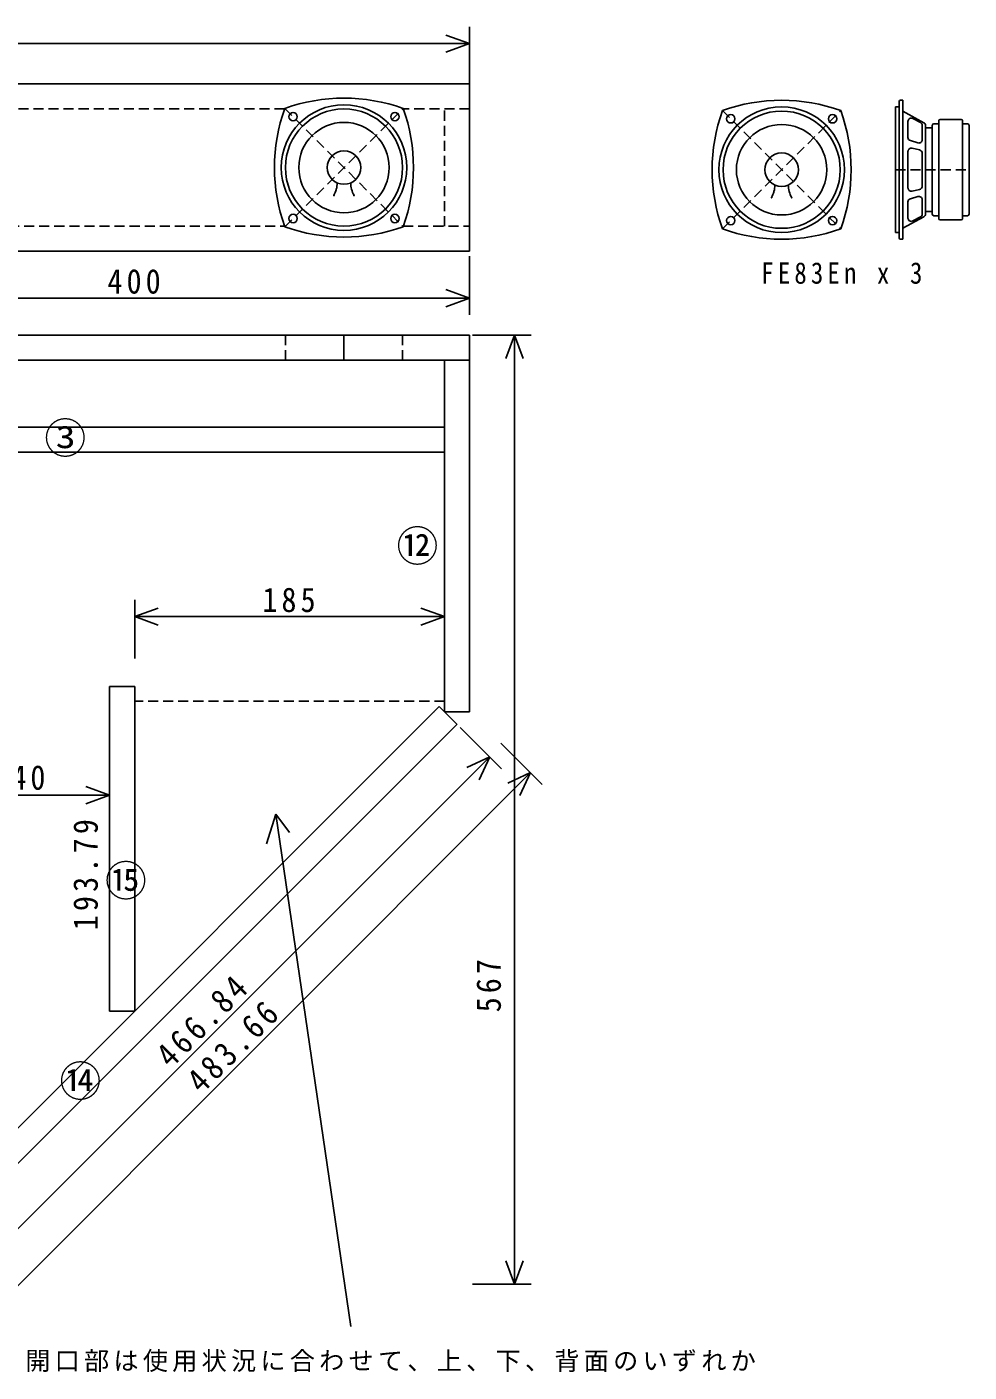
# Model space of a CAD drawing. Units: millimetres, scale not verified. Extents: x -659 to 492, y -362 to 477.
# Drawn here: x -71 to 492, y -333 to 470 of the extents above; entities that cross this region are included whole.
import ezdxf
from ezdxf.enums import TextEntityAlignment as Align

# ---------------------------------------------------------------- set-up
doc = ezdxf.new("R2010")
doc.units = ezdxf.units.MM
doc.header["$LTSCALE"] = 5
doc.linetypes.add('DASHED1', pattern=[1.8, 1.2, -0.6])
doc.layers.add('0-0', color=7, linetype='Continuous')
doc.styles.add('ＭＳ ゴシック', font='')
doc.styles.get('ＭＳ ゴシック').set_extended_font_data('MS Gothic')

msp = doc.modelspace()

# ---------------------------------------------------------------- linework, layer by layer
at = {"layer": '0-0', "color": 4}
for p, q in [((193.264, 470.233), (193.264, 435.233)), ((193.264, 460.233), (-606.736, 460.233)), ((193.264, 460.233), (179.169, 465.363)), ((193.264, 460.233), (179.169, 455.103)), ((193.264, 298.225), (193.264, 333.225)), ((193.264, 308.225), (179.169, 313.356)), ((-206.736, 308.225), (193.264, 308.225)), ((193.264, 308.225), (179.169, 303.095)), ((230.064, 286.205), (195.064, 286.205)), ((220.064, 286.205), (214.933, 272.109)), ((220.064, -280.794), (220.064, 286.205)), ((220.064, 286.205), (225.194, 272.109)), ((-6.736, 128.005), (-6.736, 93.005)), ((-6.736, 118.005), (7.36, 123.135)), ((178.264, 118.005), (164.169, 123.135)), ((178.264, 128.005), (178.264, 93.005)), ((178.264, 118.005), (-6.736, 118.005)), ((-6.736, 118.005), (7.36, 112.875)), ((178.264, 118.005), (164.169, 112.875)), ((212.353, 27.116), (187.604, 51.865)), ((236.708, 17.76), (211.96, 42.509)), ((-124.824, -295.918), (205.282, 34.187)), ((205.282, 34.187), (191.687, 27.848)), ((205.282, 34.187), (198.942, 20.593)), ((-112.361, -317.167), (229.637, 24.832)), ((229.637, 24.832), (216.043, 18.492)), ((229.637, 24.832), (223.298, 11.237)), ((-21.736, 11.399), (-35.831, 16.529)), ((-21.736, 21.399), (-21.736, -13.601)), ((-21.736, 11.399), (-161.736, 11.399)), ((-21.736, 11.399), (-35.831, 6.269)), ((220.064, -280.794), (214.933, -266.699)), ((220.064, -280.794), (225.194, -266.699)), ((230.064, -280.794), (195.064, -280.794))]:
    msp.add_line(p, q, dxfattribs=at)
at = {"layer": '0-0'}
for p, q in [((193.264, 436.205), (-606.736, 436.205)), ((193.264, 336.205), (193.264, 436.205)), ((450.567, 426.431), (452.117, 426.431)), ((452.117, 426.431), (452.117, 343.431)), ((447.617, 422.431), (447.617, 347.431)), ((447.617, 422.431), (449.867, 422.431)), ((449.867, 344.131), (449.867, 425.731)), ((464.588, 413.003), (452.117, 419.931)), ((455.117, 413.772), (455.117, 403.957)), ((458.062, 415.535), (462.562, 413.121)), ((463.617, 411.359), (463.617, 402.869)), ((465.617, 358.608), (465.617, 411.254)), ((465.617, 409.931), (469.617, 409.931)), ((469.617, 358.431), (469.617, 411.431)), ((470.617, 412.431), (473.617, 412.431)), ((473.617, 414.231), (473.617, 355.631)), ((474.317, 414.931), (486.917, 414.931)), ((487.617, 414.231), (487.617, 355.631)), ((490.617, 412.431), (487.617, 412.431)), ((491.617, 411.431), (491.617, 358.431)), ((461.048, 400.952), (456.549, 402.285)), ((455.117, 374.091), (455.117, 395.771)), ((462.051, 396.724), (457.55, 397.724)), ((463.617, 394.771), (463.617, 375.091)), ((462.051, 373.139), (457.55, 372.139)), ((455.117, 356.09), (455.117, 365.66)), ((456.549, 367.578), (461.048, 368.911)), ((463.617, 366.993), (463.617, 358.504)), ((464.588, 356.86), (452.117, 349.931)), ((458.062, 354.327), (462.562, 356.741)), ((465.617, 359.931), (469.617, 359.931)), ((470.617, 357.431), (473.617, 357.431)), ((486.917, 354.931), (474.317, 354.931)), ((490.617, 357.431), (487.617, 357.431)), ((447.617, 347.431), (449.867, 347.431)), ((450.567, 343.431), (452.117, 343.431)), ((-606.736, 336.205), (193.264, 336.205)), ((193.264, 286.205), (-606.736, 286.205)), ((118.264, 286.205), (118.264, 271.205)), ((193.264, 286.205), (193.264, 61.205)), ((193.264, 271.205), (-606.736, 271.205)), ((178.264, 271.205), (178.264, 67.418)), ((178.264, 231.205), (-176.736, 231.205)), ((178.264, 216.205), (-176.736, 216.205)), ((-6.736, 76.205), (-21.736, 76.205)), ((-6.736, -117.582), (-6.736, 76.205)), ((175.158, 64.311), (-154.948, -265.794)), ((178.264, 61.205), (175.158, 64.311)), ((178.264, 67.418), (178.264, 61.205)), ((172.051, 61.205), (171.971, 61.124)), ((178.264, 61.205), (185.687, 53.782)), ((193.264, 61.205), (178.264, 61.205)), ((185.764, 53.705), (-144.341, -276.401)), ((77.526, 0), (72.085, -17.681)), ((77.526, 0), (122.409, -306.023)), ((77.526, 0), (85.687, -10.881)), ((-21.736, -102.877), (-21.736, -102.24))]:
    msp.add_line(p, q, dxfattribs=at)
at = {"layer": '0-0', "linetype": 'DASHED1'}
for p, q in [((82.909, 421.56), (153.62, 350.849)), ((82.909, 350.849), (153.62, 421.56)), ((193.264, 421.205), (153.746, 421.205)), ((178.264, 351.205), (178.264, 421.205)), ((344.299, 349.576), (415.01, 420.286)), ((344.299, 420.286), (415.01, 349.576)), ((452.117, 413.402), (452.117, 365.207)), ((447.617, 384.931), (491.617, 384.931)), ((-81.756, 351.205), (83.264, 351.205)), ((153.62, 351.205), (193.264, 351.205)), ((83.264, 286.205), (83.264, 271.205)), ((153.264, 286.205), (153.264, 271.205)), ((178.264, 67.418), (-6.736, 67.418))]:
    msp.add_line(p, q, dxfattribs=at)
for points in [[(82.782, 421.205), (-81.597, 421.205), (-81.756, 421.205)], [(193.264, 336.205), (117.751, 336.205), (-606.736, 336.205)]]:
    msp.add_lwpolyline(points, dxfattribs=at)
at = {"layer": '0-0'}
msp.add_lwpolyline([(-6.736, -117.582), (-21.736, -117.582), (-21.736, 76.205)], dxfattribs=at)
for centre, radius in [((118.264, 386.205), 37.5), ((118.264, 386.205), 35), ((87.859, 416.61), 2.5), ((148.67, 416.61), 2.5), ((379.655, 384.931), 37.5), ((379.655, 384.931), 35), ((349.249, 415.337), 2.5), ((410.06, 415.337), 2.5), ((118.264, 386.205), 27), ((379.655, 384.931), 27), ((118.264, 386.205), 10), ((379.655, 384.931), 10), ((112.264, 369.636), 0.2), ((124.264, 369.636), 0.2), ((373.655, 368.363), 0.2), ((385.654, 368.363), 0.2), ((87.859, 355.799), 2.5), ((148.67, 355.799), 2.5), ((349.249, 354.526), 2.5), ((410.06, 354.526), 2.5)]:
    msp.add_circle(centre, radius, dxfattribs=at)
for centre, radius, start, end in [((118.264, 322.918), 104.786, 70.28108, 109.71875), ((379.655, 321.645), 104.786, 70.28108, 109.71875), ((450.567, 425.731), 0.7, 90, 180), ((181.551, 386.205), 104.786, 160.28108, 199.71875), ((54.978, 386.205), 104.786, 340.28108, 19.71875), ((442.941, 384.931), 104.786, 160.28108, 199.71875), ((316.368, 384.931), 104.786, 340.28108, 19.71875), ((457.117, 413.772), 2, 61.79231, 180), ((461.617, 411.359), 2, 0, 61.79099), ((463.617, 411.254), 2, 0, 60.94366), ((470.617, 411.431), 1, 90, 180), ((474.317, 414.231), 0.7, 90, 180), ((486.917, 414.231), 0.7, 0, 90), ((490.617, 411.431), 1, 0, 90), ((457.117, 404.203), 2, 180, 253.49551), ((461.617, 402.869), 2, 253.49654, 0), ((457.117, 395.771), 2, 77.47124, 180), ((461.617, 394.771), 2, 0, 77.47124), ((97.35, 377.637), 16.925, 331.78838, 357.97403), ((139.178, 377.637), 16.925, 182.02293, 208.21141), ((358.74, 376.364), 16.925, 331.78838, 357.97403), ((400.569, 376.364), 16.925, 182.02293, 208.21141), ((457.117, 374.091), 2, 180, 282.52852), ((461.617, 375.091), 2, 282.52852, 0), ((457.117, 365.66), 2, 106.50568, 180), ((461.617, 366.993), 2, 0, 106.50424), ((457.117, 356.09), 2, 180, 298.20744), ((461.617, 358.504), 2, 298.20877, 0), ((463.617, 358.608), 2, 299.05536, 0), ((470.617, 358.431), 1, 180, 270), ((474.317, 355.631), 0.7, 180, 270), ((486.917, 355.631), 0.7, 270, 0), ((490.617, 358.431), 1, 270, 0), ((118.264, 449.491), 104.786, 250.28108, 289.71875), ((379.655, 448.218), 104.786, 250.28108, 289.71875), ((450.567, 344.131), 0.7, 180, 270)]:
    msp.add_arc(centre, radius, start, end, dxfattribs=at)
at = {"layer": '0-0', "linetype": 'DASHED1'}
for centre in [(97.35, 377.637), (358.74, 376.364)]:
    msp.add_arc(centre, 16.925, 331.78835, 357.97682, dxfattribs=at)

# ---------------------------------------------------------------- texts
at = {"layer": '0-0', "color": 3, "style": 'ＭＳ ゴシック'}
for s, p in [('③', (-60.703, 210)), ('⑫', (149.611, 145.531)), ('⑮', (-24.482, -54.404)), ('⑭', (-51.684, -174.093))]:
    msp.add_text(s, height=18.33, dxfattribs=at).set_placement(p, align=Align.BOTTOM_LEFT)
at = {"layer": '0-0', "attachment_point": 7, "style": 'ＭＳ ゴシック'}
for s, insert, char_height in [('\\T1.33;\\W0.85;FE83En\\~x\\~3', (367.5, 316.641), 12.83), ('\\T1.27;\\W0.9;400', (-22.986, 310.725), 14.66), ('\\T1.27;\\W0.9;185', (69.514, 120.505), 14.66), ('\\T1.27;\\W0.9;140', (-91.834, 14.384), 14.66), ('\\T1.17;開口部は使用状況に合わせて、上、下、背面のいずれか', (-72.085, -333.225), 11)]:
    msp.add_mtext(s, dxfattribs=dict(at, insert=insert, char_height=char_height))
at = {"layer": '0-0', "char_height": 14.66, "attachment_point": 7, "style": 'ＭＳ ゴシック'}
for s, insert, rotation in [('\\T1.28;\\W0.9;193.79', (-28.562, -69.365), 90), ('\\T1.27;\\W0.9;567', (212.176, -118.329), 90), ('\\T1.28;\\W0.9;466.84', (15.038, -152.521), 45), ('\\T1.28;\\W0.9;483.66', (33.447, -167.823), 45)]:
    msp.add_mtext(s, dxfattribs=dict(at, insert=insert, rotation=rotation))

doc.saveas('drawing.dxf')
